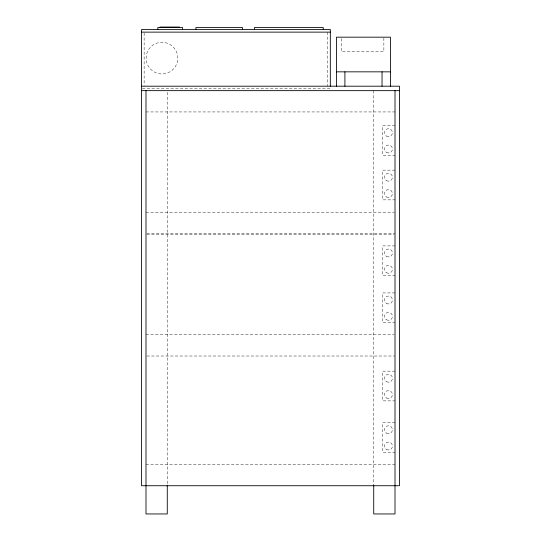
<?xml version="1.0" encoding="UTF-8"?>
<svg xmlns="http://www.w3.org/2000/svg" width="541" height="541" viewBox="0 0 541 541"><rect width="100%" height="100%" fill="white"/><g stroke="black" fill="none" stroke-linecap="round" stroke-linejoin="round"><path stroke-width="0.41" stroke-dasharray="2.71 2.03" d="M142.371 88.798L330.335 88.798L330.335 87.493M145.989 111.94L395.011 111.94M395.011 125.593L382.636 125.593L382.636 155.301L395.011 155.301M395.011 170.151L382.636 170.151L382.636 199.859L395.011 199.859M145.989 212.444L394.193 212.444M146.807 233.732L395.011 233.732M146.827 234.226L394.173 234.226M395.011 245.905L382.636 245.905L382.636 275.606L395.011 275.606M395.011 292.938L382.636 292.938L382.636 322.639L395.011 322.639M145.989 334.73L394.193 334.73M146.807 356.019L395.011 356.019M395.011 371.16L382.636 371.16L382.636 400.867L395.011 400.867M395.011 422.649L382.636 422.649L382.636 452.357L395.011 452.357M145.989 464.442L395.011 464.442M383.86 38.026L383.86 51.537L341.283 51.537L341.283 38.026M373.723 90.651L373.723 485.73M327.731 32.129L327.731 86.195M167.277 92.288L167.277 485.73M144.129 32.974L144.129 85.35M154.036 71.845A15.845 15.845 0 0 0 177.806 58.137A15.845 15.845 0 0 0 154.05 44.403A15.845 15.845 0 0 0 154.036 71.845M386.49 449.49A3.963 3.963 0 0 0 392.435 446.061A3.963 3.963 0 0 0 386.49 442.626A3.963 3.963 0 0 0 386.49 449.49M386.49 433.152A3.963 3.963 0 0 0 392.435 429.723A3.963 3.963 0 0 0 386.49 426.288A3.963 3.963 0 0 0 386.49 433.152M386.49 398A3.963 3.963 0 0 0 392.435 394.572A3.963 3.963 0 0 0 386.49 391.136A3.963 3.963 0 0 0 386.49 398M386.49 381.662A3.963 3.963 0 0 0 392.435 378.233A3.963 3.963 0 0 0 386.49 374.798A3.963 3.963 0 0 0 386.49 381.662M386.49 319.778A3.963 3.963 0 0 0 392.435 316.343A3.963 3.963 0 0 0 386.49 312.914A3.963 3.963 0 0 0 386.49 319.778M386.49 303.44A3.963 3.963 0 0 0 392.435 300.005A3.963 3.963 0 0 0 386.49 296.576A3.963 3.963 0 0 0 386.49 303.44M386.49 272.745A3.963 3.963 0 0 0 392.435 269.31A3.963 3.963 0 0 0 386.49 265.881A3.963 3.963 0 0 0 386.49 272.745M386.49 256.407A3.963 3.963 0 0 0 392.435 252.972A3.963 3.963 0 0 0 386.49 249.543A3.963 3.963 0 0 0 386.49 256.407M386.49 196.992A3.963 3.963 0 0 0 392.435 193.563A3.963 3.963 0 0 0 386.49 190.134A3.963 3.963 0 0 0 386.49 196.992M386.49 180.653A3.963 3.963 0 0 0 392.435 177.225A3.963 3.963 0 0 0 386.49 173.796A3.963 3.963 0 0 0 386.49 180.653M386.49 152.434A3.963 3.963 0 0 0 392.435 149.005A3.963 3.963 0 0 0 386.49 145.576A3.963 3.963 0 0 0 386.49 152.434M386.49 136.095A3.963 3.963 0 0 0 392.435 132.667A3.963 3.963 0 0 0 386.49 129.238A3.963 3.963 0 0 0 386.49 136.095"/><path stroke-width="0.81" d="M141.532 32.129L330.335 32.129M336.488 71.838L390.453 71.838M141.532 86.195L399.468 86.195L399.468 485.73L141.532 485.73L141.532 29.525L330.335 29.525L330.335 86.195M141.532 90.651L399.468 90.651M395.011 90.651L395.011 513.95L373.723 513.95L373.723 485.223M390.453 86.195L390.453 37.18L336.488 37.18L336.488 86.195M382.041 71.838L382.041 86.195M344.908 71.838L344.908 86.195M323.254 29.525L323.254 27.544L254.439 27.544L254.439 29.525M242.456 29.525L242.456 27.544L195.916 27.544L195.916 29.525M182.567 29.525L182.567 27.544L157.816 27.544L157.816 29.525M179.47 27.544L179.47 27.05L160.163 27.05L160.163 27.544M167.277 485.223L167.277 513.95L145.989 513.95L145.989 90.651"/></g></svg>
